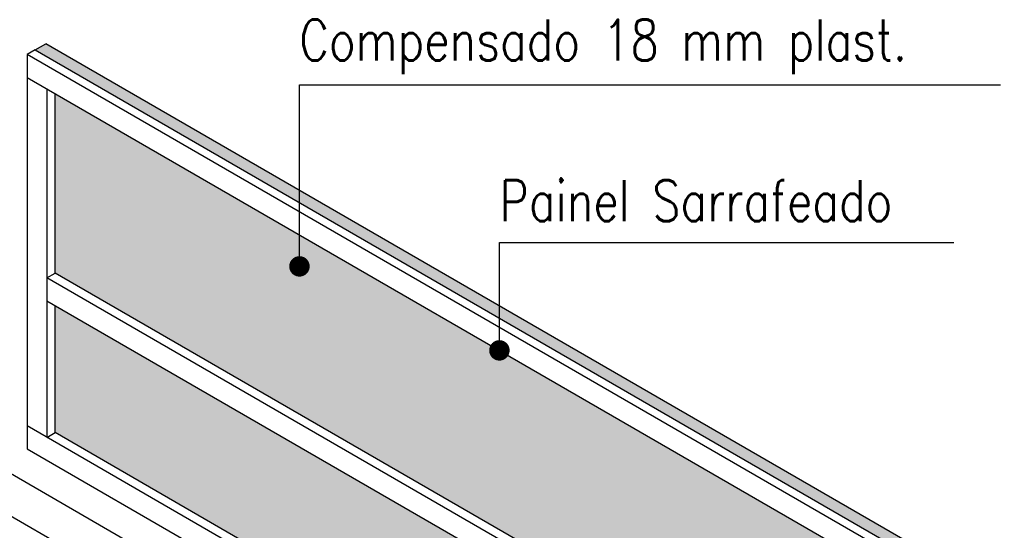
# Model space of a CAD drawing. Extents: x -20676 to 4767, y -817 to 13976.
# Drawn here: x -14797.9 to -14558.2, y 7946.1 to 8070.8 of the extents above; entities that cross this region are included whole.
import ezdxf
from ezdxf.enums import TextEntityAlignment as Align

# ---------------------------------------------------------------- set-up
doc = ezdxf.new("R2010")
doc.units = 0
doc.layers.get('0').update_dxf_attribs({"lineweight": 13})
for name, color, linetype, lineweight in [('Demarcação 1', 252, 'Continuous', 9), ('Demarcação 2', 254, 'Continuous', 9), ('MADEIRA', 3, 'Continuous', 13)]:
    doc.layers.add(name, color=color, linetype=linetype, lineweight=lineweight)
doc.styles.add('ROMANS', font='romans.shx')
doc.dimstyles.new('1x', dxfattribs={"dimtxt": 8, "dimasz": 5, "dimexe": 7, "dimexo": 5, "dimgap": 4, "dimtad": 1, "dimdec": 1, "dimdsep": 46, "dimtxsty": 'Standard', "dimblk": 'DOT', "dimcen": 0.09, "dimclrd": 4, "dimclre": 4, "dimclrt": 2, "dimadec": 0, "dimazin": 2, "dimtfac": 1, "dimtdec": 1, "dimtmove": 0, "dimatfit": 3, "dimldrblk": 'DOT', "dimfxl": 0, "dimtolj": 1, "dimtzin": 0, "dimlwd": 9, "dimlwe": 9, "dimarcsym": 0})

# ---------------------------------------------------------------- blocks, each defined once
blk = doc.blocks.new('_Dot')
at = {"color": 0, "linetype": 'ByBlock', "lineweight": -2}
blk.add_line((-0.5, 0), (-1, 0), dxfattribs=at)
at = {"color": 0, "linetype": 'ByBlock', "const_width": 0.5}
blk.add_lwpolyline([(-0.25, 0, 1), (0.25, 0, 1)], format="xyb", close=True, dxfattribs=at)
blk = doc.blocks.new('DOT')
at = {"color": 0, "linetype": 'ByBlock'}
blk.add_line((-0.5, 0), (-1, 0), dxfattribs=at)
at = {"color": 0, "linetype": 'ByBlock', "const_width": 0.5}
blk.add_lwpolyline([(-0.25, 0, 1), (0.25, 0, 1)], format="xyb", close=True, dxfattribs=at)

msp = doc.modelspace()

# ---------------------------------------------------------------- hatches: boundary and pattern name
at = {"layer": 'Demarcação 1'}
h = msp.add_hatch(color=256, dxfattribs=at)
h.dxf.hatch_style = 1
h.paths.add_polyline_path([(-14588.49689560639, 7944.711326170655), (-14569.40501251426, 7933.688622328164), (-14566.8594281022, 7935.158316173765), (-14791.50725248508, 8064.85879805418), (-14794.05283689725, 8063.389104208503)])
at = {"layer": 'Demarcação 2'}
h = msp.add_hatch(color=256, dxfattribs=at)
h.dxf.hatch_style = 1
h.paths.add_polyline_path([(-14789.20309463608, 8052.679703131682), (-14789.20309463608, 8008.870366740246), (-14578.67962590587, 7887.324585398412), (-14578.67962590587, 7931.133921789864)])
h.paths.add_polyline_path([(-14789.20309463608, 8000.960965663602), (-14789.20309463608, 7969.924157317218), (-14578.67962590587, 7848.378375974966), (-14578.67962590587, 7879.415184321379)])

# ---------------------------------------------------------------- linework, layer by layer
at = {"extrusion": (-1e-16, 0.816496580927726, 0.5773502691896261)}
for p, q in [((-14794.05283689725, 8063.389104208507), (-14791.50725248508, 8064.858798054183)), ((-14566.8594281022, 7935.158316173769), (-14791.50725248508, 8064.858798054183)), ((-14794.05283689725, 8063.389104208507), (-14569.40501251426, 7933.688622328167))]:
    msp.add_line(p, q, dxfattribs=at)
at = {"layer": 'MADEIRA'}
for p, q in [((-14794.05283689725, 8063.389104208507), (-14796.05283689737, 8062.234403670174)), ((-14571.40501251426, 7932.533921789862), (-14796.05283689737, 8062.234403670174)), ((-14796.05283689737, 8062.234403670174), (-14796.05283689737, 8056.634403670168)), ((-14796.05283689737, 8056.634403670168), (-14578.67962590587, 7931.133921789868)), ((-14796.05283689737, 8056.634403670168), (-14796.05283689713, 7965.969456778726)), ((-14791.20309463597, 8053.834403670166), (-14791.20309463597, 7968.769456778729)), ((-14789.20309463608, 8008.87036674025), (-14789.20309463608, 8052.679703131773)), ((-14791.20309463608, 8007.715666201944), (-14789.20309463608, 8008.87036674025)), ((-14578.67962590587, 7887.324585398415), (-14789.20309463608, 8008.87036674025)), ((-14578.67962590587, 7885.015184321444), (-14791.20309463608, 8007.715666201944)), ((-14791.20309463608, 8002.115666201938), (-14578.67962590587, 7879.415184321453)), ((-14789.20309463608, 7969.924157317135), (-14789.20309463608, 8000.960965663606)), ((-14578.67962590587, 7846.068974898331), (-14796.05283689737, 7971.56945677882)), ((-14791.20309463608, 7968.769456778817), (-14789.20309463608, 7969.924157317135)), ((-14578.67962590587, 7848.378375974969), (-14789.20309463608, 7969.924157317222)), ((-14796.05283689737, 7965.969456778814), (-14571.40501251426, 7836.268974898168))]:
    msp.add_line(p, q, dxfattribs=at)
at = {"layer": 'MADEIRA', "extrusion": (-1e-16, 0.816496580927726, 0.5773502691896261)}
for p, q in [((-14681.14288274908, 7891.222140554504), (-14886.69882404006, 8009.899918592337)), ((-14895.60836948308, 8004.755990132504), (-14690.05242819204, 7886.078212094659))]:
    msp.add_line(p, q, dxfattribs=at)

# ---------------------------------------------------------------- texts
at = {"color": 2, "linetype": 'Continuous', "style": 'ROMANS', "width": 0.8}
for s, p in [('Compensado 18 mm plast. ', (-14729.50143942777, 8065.772432914417)), ('Painel Sarrafeado ', (-14680.64784271747, 8026.532873064882))]:
    msp.add_text(s, height=10, dxfattribs=at).set_placement(p, align=Align.MIDDLE_LEFT)

# ---------------------------------------------------------------- leaders
at = {"color": 0}
for points in [[(-14729.50143942777, 8010.514480286822), (-14729.50143942777, 8054.819077693803), (-14558.24232027999, 8054.819077693803)], [(-14680.64784271747, 7990.005299214568), (-14680.64784271747, 8016.3480176005), (-14569.58537443092, 8016.3480176005)]]:
    msp.add_leader(points, dimstyle='1x', override={"dimgap": 4, "dimtad": 0, "dimldrblk": 'DOT'}, dxfattribs=at)

doc.saveas('drawing.dxf')
